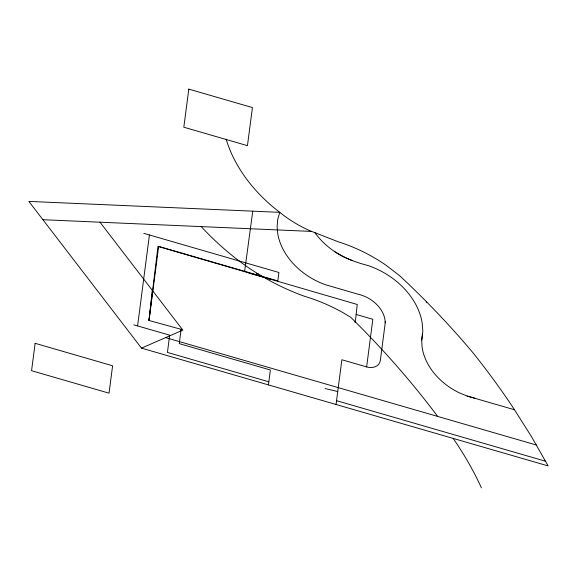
<?xml version="1.0" encoding="UTF-8"?>
<svg xmlns="http://www.w3.org/2000/svg" width="577" height="577" viewBox="0 0 577 577"><rect width="100%" height="100%" fill="white"/><g stroke="black" fill="none" stroke-linecap="round" stroke-linejoin="round"><path stroke-width="0.87" d="M180.962 330.931L181.106 329.316L148.996 320.487L152.27 290.281M355.324 321.851L357.25 304.483L158.625 246.588L148.996 320.487L158.011 246.206L277.833 280.92L278.929 272.488L143.781 233.339M421.744 340.329L422.833 331.248L422.213 323.257A68.778 51.908 28.6 0 0 367.924 265.492C356.276 262.542 344.909 258.222 334.768 251.702M426.302 302.398L426.389 301.67M422.537 333.701L421.729 340.098L422.047 346.741A58.025 43.787 28.6 0 0 459.703 393.009L467.341 396.132L475.174 398.368M137.593 325.933L149.421 234.976M181.106 329.316L179.281 343.618L270.368 370.001L268.428 384.895M271.017 279.448L248.918 273.029M279.672 212.639L279.715 212.307A136.251 99.02 28.8 0 1 226.148 139.187M336.052 404.484L341.88 359.752L366.633 366.922A13.127 9.91 28.6 0 0 380.344 360.401L385.436 321.302L385.227 322.889A29.247 22.07 28.6 0 0 358.375 294.313L325.262 284.663A62.107 46.874 28.6 0 1 277.862 234.428L277.104 226.732L277.746 219.31L279.758 212.336L28.85 201.402L141.488 348.126L548.15 465.927L531.554 436.753L513.379 408.018A711.203 536.754 28.6 0 0 472.484 352.165L466.858 345.551A731.131 551.792 28.6 0 0 431.437 306.813L425.263 300.516A731.131 551.792 28.6 0 0 399.832 275.856L385.876 265.139A135.343 102.143 28.6 0 0 338.36 241.835L309.835 230.692A102.295 77.203 28.6 0 1 282.218 214.283L279.715 212.307M355.014 322.478L355.122 321.656M366.633 366.922L372.836 319.297L356.139 314.458M244.576 271.76L252.762 211.153M141.488 348.126L182.844 330.109L99.994 222.195M42.907 219.714L311.522 231.413M325.161 388.581L337.74 391.531M133.792 324.837L169.652 335.15L167.453 352.432L268.832 381.801M256.505 273.577L258.597 274.183M467.06 396.017L514.525 409.771M165.613 337.617L536.444 445.04M336.542 400.69L545.582 461.247M352.533 260.681C337.689 255.193 324.224 245.636 314.955 232.726M453.14 438.405L455.008 441.102A326.243 246.22 28.6 0 1 481.434 487.875M437.676 416.435A751.398 567.083 28.6 0 0 358.613 325.125L350.693 317.249L343.445 312.922A143.276 108.13 28.6 0 0 304.901 296.419A189.653 143.132 28.6 0 1 267.18 279.239L255.279 272.142A189.653 143.132 28.6 0 1 232.863 256.101A237.017 178.877 28.6 0 1 201.222 226.61M35.139 343.315L31.562 370.708L109.031 393.168L112.609 365.782L35.139 343.315M188.802 89.125L183.825 127.214L247.446 145.664L252.43 107.574L188.802 89.125"/></g></svg>
